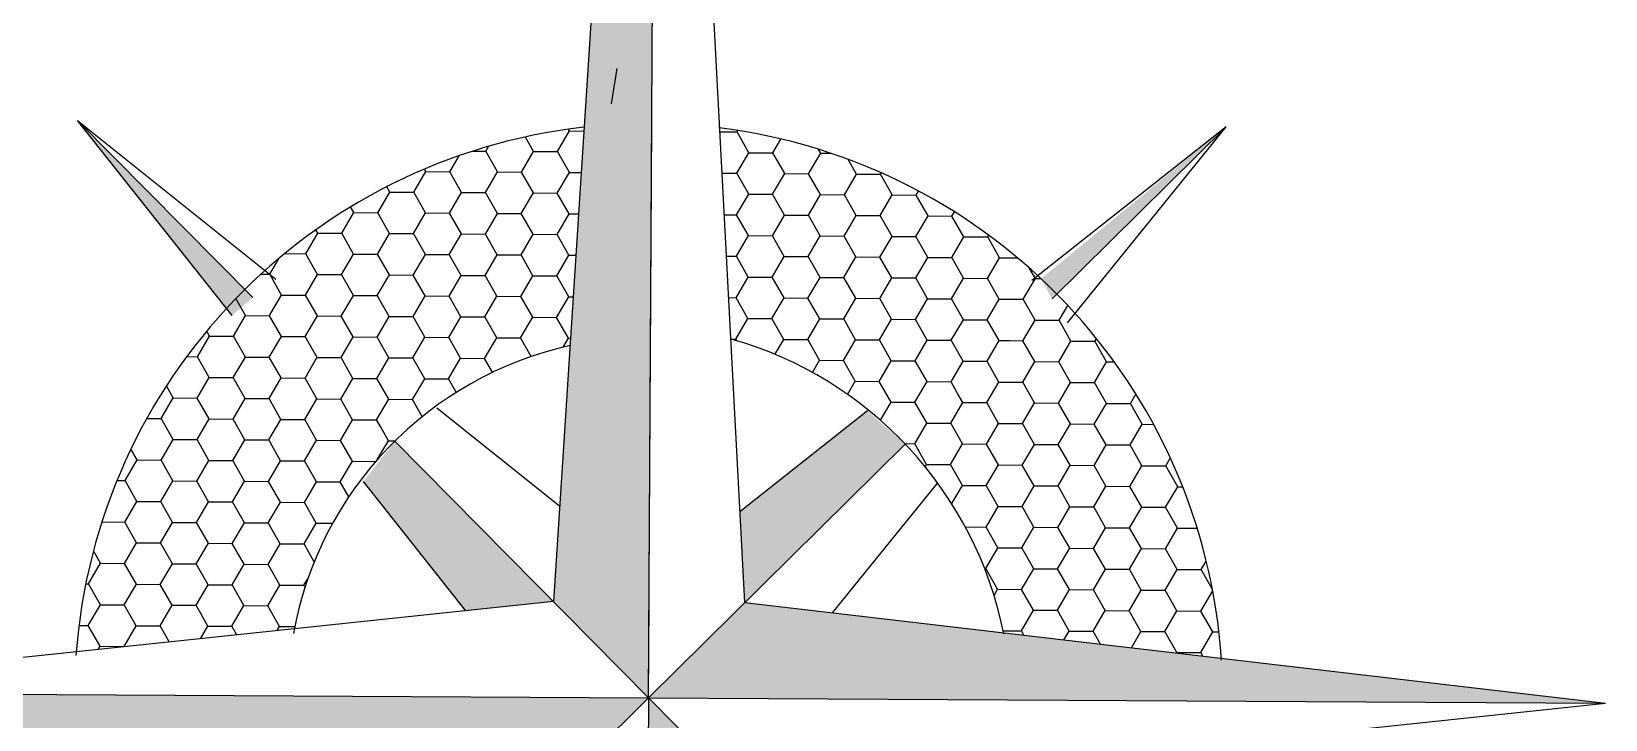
# Model space of a CAD drawing. Header units: inches. Extents: x 0 to 113, y 0 to 145.
# Drawn here: x 23.647 to 27.912, y 29.566 to 31.431 of the extents above; entities that cross this region are included whole.
import ezdxf

# ---------------------------------------------------------------- set-up
doc = ezdxf.new("R2010")
doc.units = ezdxf.units.IN
doc.header["$MEASUREMENT"] = 0
doc.layers.add('PTS', color=7, linetype='Continuous')

# ---------------------------------------------------------------- blocks, each defined once
blk = doc.blocks.new('DHGDGDGDGHJ')
at = {"color": 1, "ltscale": 0.18}
for p, q in [((389888.7269, 4145336.3128, 4.202), (389888.549, 4145333.5587, 4.202)), ((389888.7102, 4145333.3957, 4.202), (389888.7269, 4145336.3128, 4.202)), ((389888.8732, 4145333.5568, 4.202), (389888.7269, 4145336.3128, 4.202)), ((389888.549, 4145333.5587, 4.202), (389887.0896, 4145333.405, 4.202)), ((389888.8732, 4145333.5568, 4.202), (389890.3308, 4145333.3864, 4.202)), ((389887.0896, 4145333.405, 4.202), (389888.7102, 4145333.3957, 4.202)), ((389888.7102, 4145333.3957, 4.202), (389888.699, 4145331.4509, 4.202)), ((389888.7102, 4145333.3957, 4.202), (389890.3308, 4145333.3864, 4.202)), ((389888.8713, 4145333.2327, 4.202), (389890.3308, 4145333.3864, 4.202))]:
    blk.add_line(p, q, dxfattribs=at)
at = {"color": 45, "ltscale": 10}
blk.add_line((389888.6475, 4145334.4015, -6.1469), (389888.6572, 4145334.4613, -6.1469), dxfattribs=at)
at = {"color": 5, "ltscale": 0.18}
for p, q in [((389887.7434, 4145334.3736, 4.202), (389888.0792, 4145334.1049, 4.202)), ((389888.005, 4145334.0431, 4.202), (389887.7434, 4145334.3736, 4.202)), ((389888.04, 4145334.0736, 4.202), (389887.7434, 4145334.3736, 4.202)), ((389889.6881, 4145334.3625, 4.202), (389889.3595, 4145334.1023, 4.202)), ((389889.3936, 4145334.0713, 4.202), (389889.6881, 4145334.3625, 4.202)), ((389889.4194, 4145334.0307, 4.202), (389889.6881, 4145334.3625, 4.202)), ((389888.3518, 4145333.8868, 4.202), (389888.5595, 4145333.7207, 4.202)), ((389888.7102, 4145333.3957, 4.202), (389888.2805, 4145333.8304, 4.202)), ((389888.7102, 4145333.3957, 4.202), (389889.1449, 4145333.8254, 4.202)), ((389889.0216, 4145333.5395, 4.202), (389889.2, 4145333.7597, 4.202)), ((389888.7102, 4145333.3957, 4.202), (389888.2755, 4145332.966, 4.202)), ((389888.7102, 4145333.3957, 4.202), (389889.1459, 4145332.955, 4.202))]:
    blk.add_line(p, q, dxfattribs=at)
at = {"color": 6, "ltscale": 0.18}
blk.add_line((389888.7102, 4145333.3957, 4.202), (389888.7158, 4145334.3681, 4.202), dxfattribs=at)
at = {"ltscale": 0.18}
for p, q in [((389888.5156, 4145334.3209, 4.202), (389888.5016, 4145334.3454, 4.202)), ((389888.5561, 4145334.3207, 4.202), (389888.5766, 4145334.3557, 4.202)), ((389888.5766, 4145334.3557, 4.202), (389888.5749, 4145334.3586, 4.202)), ((389888.5766, 4145334.3557, 4.202), (389888.6005, 4145334.3555, 4.202)), ((389888.8309, 4145334.3542, 4.202), (389888.8602, 4145334.354, 4.202)), ((389888.8602, 4145334.354, 4.202), (389888.8615, 4145334.3562, 4.202)), ((389888.8802, 4145334.3188, 4.202), (389888.8602, 4145334.354, 4.202)), ((389888.9207, 4145334.3186, 4.202), (389888.9344, 4145334.3419, 4.202)), ((389888.4129, 4145334.3215, 4.202), (389888.4346, 4145334.3214, 4.202)), ((389888.4346, 4145334.3214, 4.202), (389888.4394, 4145334.3296, 4.202)), ((389888.4546, 4145334.2862, 4.202), (389888.4346, 4145334.3214, 4.202)), ((389888.4951, 4145334.2859, 4.202), (389888.5156, 4145334.3209, 4.202)), ((389888.5156, 4145334.3209, 4.202), (389888.5561, 4145334.3207, 4.202)), ((389888.5762, 4145334.2855, 4.202), (389888.5561, 4145334.3207, 4.202)), ((389888.8598, 4145334.2839, 4.202), (389888.8802, 4145334.3188, 4.202)), ((389888.8802, 4145334.3188, 4.202), (389888.9207, 4145334.3186, 4.202)), ((389888.9408, 4145334.2834, 4.202), (389888.9207, 4145334.3186, 4.202)), ((389888.9813, 4145334.2832, 4.202), (389889.0018, 4145334.3181, 4.202)), ((389889.0018, 4145334.3181, 4.202), (389888.9982, 4145334.3244, 4.202)), ((389889.0018, 4145334.3181, 4.202), (389889.0181, 4145334.318, 4.202)), ((389888.3331, 4145334.2869, 4.202), (389888.3307, 4145334.291, 4.202)), ((389888.3736, 4145334.2866, 4.202), (389888.3894, 4145334.3136, 4.202)), ((389889.0623, 4145334.2827, 4.202), (389889.0483, 4145334.3074, 4.202)), ((389888.2721, 4145334.2521, 4.202), (389888.2669, 4145334.2612, 4.202)), ((389888.3126, 4145334.2519, 4.202), (389888.3331, 4145334.2869, 4.202)), ((389888.3331, 4145334.2869, 4.202), (389888.3736, 4145334.2866, 4.202)), ((389888.3936, 4145334.2514, 4.202), (389888.3736, 4145334.2866, 4.202)), ((389888.4342, 4145334.2512, 4.202), (389888.4546, 4145334.2862, 4.202)), ((389888.4546, 4145334.2862, 4.202), (389888.4951, 4145334.2859, 4.202)), ((389888.5152, 4145334.2507, 4.202), (389888.4951, 4145334.2859, 4.202)), ((389888.5557, 4145334.2505, 4.202), (389888.5762, 4145334.2855, 4.202)), ((389888.5762, 4145334.2855, 4.202), (389888.596, 4145334.2854, 4.202)), ((389888.8346, 4145334.284, 4.202), (389888.8598, 4145334.2839, 4.202)), ((389888.8798, 4145334.2487, 4.202), (389888.8598, 4145334.2839, 4.202)), ((389888.9203, 4145334.2484, 4.202), (389888.9408, 4145334.2834, 4.202)), ((389888.9408, 4145334.2834, 4.202), (389888.9813, 4145334.2832, 4.202)), ((389889.0014, 4145334.248, 4.202), (389888.9813, 4145334.2832, 4.202)), ((389889.0419, 4145334.2477, 4.202), (389889.0623, 4145334.2827, 4.202)), ((389889.0623, 4145334.2827, 4.202), (389889.1029, 4145334.2825, 4.202)), ((389889.1029, 4145334.2825, 4.202), (389889.1042, 4145334.2847, 4.202)), ((389889.1229, 4145334.2473, 4.202), (389889.1029, 4145334.2825, 4.202)), ((389888.2516, 4145334.2172, 4.202), (389888.2721, 4145334.2521, 4.202)), ((389888.2721, 4145334.2521, 4.202), (389888.3126, 4145334.2519, 4.202)), ((389888.3327, 4145334.2167, 4.202), (389888.3126, 4145334.2519, 4.202)), ((389888.3732, 4145334.2165, 4.202), (389888.3936, 4145334.2514, 4.202)), ((389888.3936, 4145334.2514, 4.202), (389888.4342, 4145334.2512, 4.202)), ((389888.4542, 4145334.216, 4.202), (389888.4342, 4145334.2512, 4.202)), ((389888.4947, 4145334.2158, 4.202), (389888.5152, 4145334.2507, 4.202)), ((389888.5152, 4145334.2507, 4.202), (389888.5557, 4145334.2505, 4.202)), ((389888.5758, 4145334.2153, 4.202), (389888.5557, 4145334.2505, 4.202)), ((389888.8594, 4145334.2137, 4.202), (389888.8798, 4145334.2487, 4.202)), ((389888.8798, 4145334.2487, 4.202), (389888.9203, 4145334.2484, 4.202)), ((389888.9404, 4145334.2132, 4.202), (389888.9203, 4145334.2484, 4.202)), ((389888.9809, 4145334.213, 4.202), (389889.0014, 4145334.248, 4.202)), ((389889.0014, 4145334.248, 4.202), (389889.0419, 4145334.2477, 4.202)), ((389889.0619, 4145334.2125, 4.202), (389889.0419, 4145334.2477, 4.202)), ((389889.1025, 4145334.2123, 4.202), (389889.1229, 4145334.2473, 4.202)), ((389889.1229, 4145334.2473, 4.202), (389889.1634, 4145334.247, 4.202)), ((389889.1634, 4145334.247, 4.202), (389889.1674, 4145334.2539, 4.202)), ((389889.1835, 4145334.2118, 4.202), (389889.1634, 4145334.247, 4.202)), ((389888.1907, 4145334.1824, 4.202), (389888.2111, 4145334.2174, 4.202)), ((389888.2111, 4145334.2174, 4.202), (389888.2057, 4145334.227, 4.202)), ((389888.2111, 4145334.2174, 4.202), (389888.2516, 4145334.2172, 4.202)), ((389888.2717, 4145334.182, 4.202), (389888.2516, 4145334.2172, 4.202)), ((389888.3122, 4145334.1817, 4.202), (389888.3327, 4145334.2167, 4.202)), ((389888.3327, 4145334.2167, 4.202), (389888.3732, 4145334.2165, 4.202)), ((389888.3932, 4145334.1813, 4.202), (389888.3732, 4145334.2165, 4.202)), ((389888.4338, 4145334.181, 4.202), (389888.4542, 4145334.216, 4.202)), ((389888.4542, 4145334.216, 4.202), (389888.4947, 4145334.2158, 4.202)), ((389888.5148, 4145334.1806, 4.202), (389888.4947, 4145334.2158, 4.202)), ((389888.5553, 4145334.1803, 4.202), (389888.5758, 4145334.2153, 4.202)), ((389888.5758, 4145334.2153, 4.202), (389888.5914, 4145334.2152, 4.202)), ((389888.8383, 4145334.2138, 4.202), (389888.8594, 4145334.2137, 4.202)), ((389888.8794, 4145334.1785, 4.202), (389888.8594, 4145334.2137, 4.202)), ((389888.9199, 4145334.1782, 4.202), (389888.9404, 4145334.2132, 4.202)), ((389888.9404, 4145334.2132, 4.202), (389888.9809, 4145334.213, 4.202)), ((389889.001, 4145334.1778, 4.202), (389888.9809, 4145334.213, 4.202)), ((389889.0415, 4145334.1775, 4.202), (389889.0619, 4145334.2125, 4.202)), ((389889.0619, 4145334.2125, 4.202), (389889.1025, 4145334.2123, 4.202)), ((389889.1225, 4145334.1771, 4.202), (389889.1025, 4145334.2123, 4.202)), ((389889.163, 4145334.1769, 4.202), (389889.1835, 4145334.2118, 4.202)), ((389889.1835, 4145334.2118, 4.202), (389889.224, 4145334.2116, 4.202)), ((389889.224, 4145334.2116, 4.202), (389889.2281, 4145334.2186, 4.202)), ((389889.2441, 4145334.1764, 4.202), (389889.224, 4145334.2116, 4.202)), ((389888.1297, 4145334.1477, 4.202), (389888.1501, 4145334.1827, 4.202)), ((389888.1501, 4145334.1827, 4.202), (389888.1469, 4145334.1883, 4.202)), ((389888.1501, 4145334.1827, 4.202), (389888.1907, 4145334.1824, 4.202)), ((389888.2107, 4145334.1472, 4.202), (389888.1907, 4145334.1824, 4.202)), ((389888.2512, 4145334.147, 4.202), (389888.2717, 4145334.182, 4.202)), ((389888.2717, 4145334.182, 4.202), (389888.3122, 4145334.1817, 4.202)), ((389888.3323, 4145334.1465, 4.202), (389888.3122, 4145334.1817, 4.202)), ((389888.3728, 4145334.1463, 4.202), (389888.3932, 4145334.1813, 4.202)), ((389888.3932, 4145334.1813, 4.202), (389888.4338, 4145334.181, 4.202)), ((389888.4538, 4145334.1458, 4.202), (389888.4338, 4145334.181, 4.202)), ((389888.4943, 4145334.1456, 4.202), (389888.5148, 4145334.1806, 4.202)), ((389888.5148, 4145334.1806, 4.202), (389888.5553, 4145334.1803, 4.202)), ((389888.5754, 4145334.1451, 4.202), (389888.5553, 4145334.1803, 4.202)), ((389888.859, 4145334.1435, 4.202), (389888.8794, 4145334.1785, 4.202)), ((389888.8794, 4145334.1785, 4.202), (389888.9199, 4145334.1782, 4.202)), ((389888.94, 4145334.143, 4.202), (389888.9199, 4145334.1782, 4.202)), ((389888.9805, 4145334.1428, 4.202), (389889.001, 4145334.1778, 4.202)), ((389889.001, 4145334.1778, 4.202), (389889.0415, 4145334.1775, 4.202)), ((389889.0615, 4145334.1423, 4.202), (389889.0415, 4145334.1775, 4.202)), ((389889.1021, 4145334.1421, 4.202), (389889.1225, 4145334.1771, 4.202)), ((389889.1225, 4145334.1771, 4.202), (389889.163, 4145334.1769, 4.202)), ((389889.1831, 4145334.1416, 4.202), (389889.163, 4145334.1769, 4.202)), ((389889.2236, 4145334.1414, 4.202), (389889.2441, 4145334.1764, 4.202)), ((389889.2441, 4145334.1764, 4.202), (389889.2846, 4145334.1762, 4.202)), ((389889.2846, 4145334.1762, 4.202), (389889.2863, 4145334.179, 4.202)), ((389889.3046, 4145334.141, 4.202), (389889.2846, 4145334.1762, 4.202)), ((389888.0687, 4145334.113, 4.202), (389888.0846, 4145334.1401, 4.202)), ((389888.094, 4145334.1479, 4.202), (389888.1297, 4145334.1477, 4.202)), ((389888.1497, 4145334.1125, 4.202), (389888.1297, 4145334.1477, 4.202)), ((389888.1903, 4145334.1123, 4.202), (389888.2107, 4145334.1472, 4.202)), ((389888.2107, 4145334.1472, 4.202), (389888.2512, 4145334.147, 4.202)), ((389888.2713, 4145334.1118, 4.202), (389888.2512, 4145334.147, 4.202)), ((389888.3118, 4145334.1116, 4.202), (389888.3323, 4145334.1465, 4.202)), ((389888.3323, 4145334.1465, 4.202), (389888.3728, 4145334.1463, 4.202)), ((389888.3928, 4145334.1111, 4.202), (389888.3728, 4145334.1463, 4.202)), ((389888.4333, 4145334.1109, 4.202), (389888.4538, 4145334.1458, 4.202)), ((389888.4538, 4145334.1458, 4.202), (389888.4943, 4145334.1456, 4.202)), ((389888.5144, 4145334.1104, 4.202), (389888.4943, 4145334.1456, 4.202)), ((389888.5549, 4145334.1102, 4.202), (389888.5754, 4145334.1451, 4.202)), ((389888.5754, 4145334.1451, 4.202), (389888.5869, 4145334.1451, 4.202)), ((389888.842, 4145334.1436, 4.202), (389888.859, 4145334.1435, 4.202)), ((389888.879, 4145334.1083, 4.202), (389888.859, 4145334.1435, 4.202)), ((389888.9195, 4145334.1081, 4.202), (389888.94, 4145334.143, 4.202)), ((389888.94, 4145334.143, 4.202), (389888.9805, 4145334.1428, 4.202)), ((389889.0006, 4145334.1076, 4.202), (389888.9805, 4145334.1428, 4.202)), ((389889.0411, 4145334.1074, 4.202), (389889.0615, 4145334.1423, 4.202)), ((389889.0615, 4145334.1423, 4.202), (389889.1021, 4145334.1421, 4.202)), ((389889.1221, 4145334.1069, 4.202), (389889.1021, 4145334.1421, 4.202)), ((389889.1626, 4145334.1067, 4.202), (389889.1831, 4145334.1416, 4.202)), ((389889.1831, 4145334.1416, 4.202), (389889.2236, 4145334.1414, 4.202)), ((389889.2437, 4145334.1062, 4.202), (389889.2236, 4145334.1414, 4.202)), ((389889.2842, 4145334.106, 4.202), (389889.3046, 4145334.141, 4.202)), ((389889.3046, 4145334.141, 4.202), (389889.335, 4145334.1408, 4.202)), ((389888.0537, 4145334.113, 4.202), (389888.0687, 4145334.113, 4.202)), ((389888.0888, 4145334.0777, 4.202), (389888.0687, 4145334.113, 4.202)), ((389888.1293, 4145334.0775, 4.202), (389888.1497, 4145334.1125, 4.202)), ((389888.1497, 4145334.1125, 4.202), (389888.1903, 4145334.1123, 4.202)), ((389888.2103, 4145334.0771, 4.202), (389888.1903, 4145334.1123, 4.202)), ((389888.2508, 4145334.0768, 4.202), (389888.2713, 4145334.1118, 4.202)), ((389888.2713, 4145334.1118, 4.202), (389888.3118, 4145334.1116, 4.202)), ((389888.3319, 4145334.0764, 4.202), (389888.3118, 4145334.1116, 4.202)), ((389888.3724, 4145334.0761, 4.202), (389888.3928, 4145334.1111, 4.202)), ((389888.3928, 4145334.1111, 4.202), (389888.4333, 4145334.1109, 4.202)), ((389888.4534, 4145334.0757, 4.202), (389888.4333, 4145334.1109, 4.202)), ((389888.4939, 4145334.0754, 4.202), (389888.5144, 4145334.1104, 4.202)), ((389888.5144, 4145334.1104, 4.202), (389888.5549, 4145334.1102, 4.202)), ((389888.575, 4145334.075, 4.202), (389888.5549, 4145334.1102, 4.202)), ((389888.8586, 4145334.0733, 4.202), (389888.879, 4145334.1083, 4.202)), ((389888.879, 4145334.1083, 4.202), (389888.9195, 4145334.1081, 4.202)), ((389888.9396, 4145334.0729, 4.202), (389888.9195, 4145334.1081, 4.202)), ((389888.9801, 4145334.0726, 4.202), (389889.0006, 4145334.1076, 4.202)), ((389889.0006, 4145334.1076, 4.202), (389889.0411, 4145334.1074, 4.202)), ((389889.0611, 4145334.0722, 4.202), (389889.0411, 4145334.1074, 4.202)), ((389889.1017, 4145334.0719, 4.202), (389889.1221, 4145334.1069, 4.202)), ((389889.1221, 4145334.1069, 4.202), (389889.1626, 4145334.1067, 4.202)), ((389889.1827, 4145334.0715, 4.202), (389889.1626, 4145334.1067, 4.202)), ((389889.2232, 4145334.0712, 4.202), (389889.2437, 4145334.1062, 4.202)), ((389889.2437, 4145334.1062, 4.202), (389889.2842, 4145334.106, 4.202)), ((389889.3042, 4145334.0708, 4.202), (389889.2842, 4145334.106, 4.202)), ((389889.3447, 4145334.0705, 4.202), (389889.3652, 4145334.1055, 4.202)), ((389889.3652, 4145334.1055, 4.202), (389889.3549, 4145334.1236, 4.202)), ((389889.3652, 4145334.1055, 4.202), (389889.3748, 4145334.1055, 4.202)), ((389888.0691, 4145334.0442, 4.202), (389888.0888, 4145334.0777, 4.202)), ((389888.0888, 4145334.0777, 4.202), (389888.1293, 4145334.0775, 4.202)), ((389888.1493, 4145334.0423, 4.202), (389888.1293, 4145334.0775, 4.202)), ((389888.1899, 4145334.0421, 4.202), (389888.2103, 4145334.0771, 4.202)), ((389888.2103, 4145334.0771, 4.202), (389888.2508, 4145334.0768, 4.202)), ((389888.2709, 4145334.0416, 4.202), (389888.2508, 4145334.0768, 4.202)), ((389888.3114, 4145334.0414, 4.202), (389888.3319, 4145334.0764, 4.202)), ((389888.3319, 4145334.0764, 4.202), (389888.3724, 4145334.0761, 4.202)), ((389888.3924, 4145334.0409, 4.202), (389888.3724, 4145334.0761, 4.202)), ((389888.4329, 4145334.0407, 4.202), (389888.4534, 4145334.0757, 4.202)), ((389888.4534, 4145334.0757, 4.202), (389888.4939, 4145334.0754, 4.202)), ((389888.514, 4145334.0402, 4.202), (389888.4939, 4145334.0754, 4.202)), ((389888.5545, 4145334.04, 4.202), (389888.575, 4145334.075, 4.202)), ((389888.575, 4145334.075, 4.202), (389888.5824, 4145334.0749, 4.202)), ((389888.0278, 4145334.043, 4.202), (389888.0114, 4145334.0718, 4.202)), ((389888.8458, 4145334.0734, 4.202), (389888.8586, 4145334.0733, 4.202)), ((389888.8786, 4145334.0381, 4.202), (389888.8586, 4145334.0733, 4.202)), ((389888.9191, 4145334.0379, 4.202), (389888.9396, 4145334.0729, 4.202)), ((389888.9396, 4145334.0729, 4.202), (389888.9801, 4145334.0726, 4.202)), ((389889.0002, 4145334.0374, 4.202), (389888.9801, 4145334.0726, 4.202)), ((389889.0407, 4145334.0372, 4.202), (389889.0611, 4145334.0722, 4.202)), ((389889.0611, 4145334.0722, 4.202), (389889.1017, 4145334.0719, 4.202)), ((389889.1217, 4145334.0367, 4.202), (389889.1017, 4145334.0719, 4.202)), ((389889.1622, 4145334.0365, 4.202), (389889.1827, 4145334.0715, 4.202)), ((389889.1827, 4145334.0715, 4.202), (389889.2232, 4145334.0712, 4.202)), ((389889.2433, 4145334.036, 4.202), (389889.2232, 4145334.0712, 4.202)), ((389889.2838, 4145334.0358, 4.202), (389889.3042, 4145334.0708, 4.202)), ((389889.3042, 4145334.0708, 4.202), (389889.3447, 4145334.0705, 4.202)), ((389889.3621, 4145334.0401, 4.202), (389889.3447, 4145334.0705, 4.202)), ((389889.4053, 4145334.0351, 4.202), (389889.42, 4145334.0603, 4.202)), ((389888.0073, 4145334.008, 4.202), (389888.0278, 4145334.043, 4.202)), ((389888.0278, 4145334.043, 4.202), (389888.0683, 4145334.0428, 4.202)), ((389888.0683, 4145334.0428, 4.202), (389888.0691, 4145334.0442, 4.202)), ((389888.0884, 4145334.0076, 4.202), (389888.0683, 4145334.0428, 4.202)), ((389888.1289, 4145334.0073, 4.202), (389888.1493, 4145334.0423, 4.202)), ((389888.1493, 4145334.0423, 4.202), (389888.1899, 4145334.0421, 4.202)), ((389888.2099, 4145334.0069, 4.202), (389888.1899, 4145334.0421, 4.202)), ((389888.2504, 4145334.0066, 4.202), (389888.2709, 4145334.0416, 4.202)), ((389888.2709, 4145334.0416, 4.202), (389888.3114, 4145334.0414, 4.202)), ((389888.3315, 4145334.0062, 4.202), (389888.3114, 4145334.0414, 4.202)), ((389888.372, 4145334.0059, 4.202), (389888.3924, 4145334.0409, 4.202)), ((389888.3924, 4145334.0409, 4.202), (389888.4329, 4145334.0407, 4.202)), ((389888.453, 4145334.0055, 4.202), (389888.4329, 4145334.0407, 4.202)), ((389888.4935, 4145334.0053, 4.202), (389888.514, 4145334.0402, 4.202)), ((389888.514, 4145334.0402, 4.202), (389888.5545, 4145334.04, 4.202)), ((389888.5745, 4145334.0048, 4.202), (389888.5545, 4145334.04, 4.202)), ((389888.8582, 4145334.0032, 4.202), (389888.8786, 4145334.0381, 4.202)), ((389888.8786, 4145334.0381, 4.202), (389888.9191, 4145334.0379, 4.202)), ((389888.9392, 4145334.0027, 4.202), (389888.9191, 4145334.0379, 4.202)), ((389888.9797, 4145334.0025, 4.202), (389889.0002, 4145334.0374, 4.202)), ((389889.0002, 4145334.0374, 4.202), (389889.0407, 4145334.0372, 4.202)), ((389889.0607, 4145334.002, 4.202), (389889.0407, 4145334.0372, 4.202)), ((389889.1012, 4145334.0018, 4.202), (389889.1217, 4145334.0367, 4.202)), ((389889.1217, 4145334.0367, 4.202), (389889.1622, 4145334.0365, 4.202)), ((389889.1823, 4145334.0013, 4.202), (389889.1622, 4145334.0365, 4.202)), ((389889.2228, 4145334.0011, 4.202), (389889.2433, 4145334.036, 4.202)), ((389889.2433, 4145334.036, 4.202), (389889.2838, 4145334.0358, 4.202)), ((389889.3038, 4145334.0006, 4.202), (389889.2838, 4145334.0358, 4.202)), ((389889.3443, 4145334.0004, 4.202), (389889.3648, 4145334.0353, 4.202)), ((389889.3648, 4145334.0353, 4.202), (389889.3621, 4145334.0401, 4.202)), ((389889.3648, 4145334.0353, 4.202), (389889.4053, 4145334.0351, 4.202)), ((389889.4254, 4145333.9999, 4.202), (389889.4053, 4145334.0351, 4.202)), ((389887.9464, 4145333.9733, 4.202), (389887.9668, 4145334.0083, 4.202)), ((389887.9668, 4145334.0083, 4.202), (389887.962, 4145334.0168, 4.202)), ((389887.9668, 4145334.0083, 4.202), (389888.0073, 4145334.008, 4.202)), ((389888.0274, 4145333.9728, 4.202), (389888.0073, 4145334.008, 4.202)), ((389888.0679, 4145333.9726, 4.202), (389888.0884, 4145334.0076, 4.202)), ((389888.0884, 4145334.0076, 4.202), (389888.1054, 4145334.0075, 4.202)), ((389888.1054, 4145334.0075, 4.202), (389888.1289, 4145334.0073, 4.202)), ((389888.1489, 4145333.9721, 4.202), (389888.1289, 4145334.0073, 4.202)), ((389888.1895, 4145333.9719, 4.202), (389888.2099, 4145334.0069, 4.202)), ((389888.2099, 4145334.0069, 4.202), (389888.2504, 4145334.0066, 4.202)), ((389888.2705, 4145333.9714, 4.202), (389888.2504, 4145334.0066, 4.202)), ((389888.311, 4145333.9712, 4.202), (389888.3315, 4145334.0062, 4.202)), ((389888.3315, 4145334.0062, 4.202), (389888.372, 4145334.0059, 4.202)), ((389888.392, 4145333.9707, 4.202), (389888.372, 4145334.0059, 4.202)), ((389888.4325, 4145333.9705, 4.202), (389888.453, 4145334.0055, 4.202)), ((389888.453, 4145334.0055, 4.202), (389888.4935, 4145334.0053, 4.202)), ((389888.5115, 4145333.9737, 4.202), (389888.4935, 4145334.0053, 4.202)), ((389888.5657, 4145333.9896, 4.202), (389888.5745, 4145334.0048, 4.202)), ((389888.5745, 4145334.0048, 4.202), (389888.5779, 4145334.0048, 4.202)), ((389888.8495, 4145334.0032, 4.202), (389888.8582, 4145334.0032, 4.202)), ((389888.8598, 4145334.0002, 4.202), (389888.8582, 4145334.0032, 4.202)), ((389888.9243, 4145333.9772, 4.202), (389888.9392, 4145334.0027, 4.202)), ((389888.9392, 4145334.0027, 4.202), (389888.9797, 4145334.0025, 4.202)), ((389888.9998, 4145333.9673, 4.202), (389888.9797, 4145334.0025, 4.202)), ((389889.0403, 4145333.967, 4.202), (389889.0607, 4145334.002, 4.202)), ((389889.0607, 4145334.002, 4.202), (389889.1012, 4145334.0018, 4.202)), ((389889.1213, 4145333.9666, 4.202), (389889.1012, 4145334.0018, 4.202)), ((389889.1618, 4145333.9663, 4.202), (389889.1823, 4145334.0013, 4.202)), ((389889.1823, 4145334.0013, 4.202), (389889.2228, 4145334.0011, 4.202)), ((389889.2429, 4145333.9659, 4.202), (389889.2228, 4145334.0011, 4.202)), ((389889.2834, 4145333.9656, 4.202), (389889.3038, 4145334.0006, 4.202)), ((389889.3038, 4145334.0006, 4.202), (389889.322, 4145334.0005, 4.202)), ((389889.322, 4145334.0005, 4.202), (389889.3443, 4145334.0004, 4.202)), ((389889.3644, 4145333.9652, 4.202), (389889.3443, 4145334.0004, 4.202)), ((389889.4049, 4145333.9649, 4.202), (389889.4254, 4145333.9999, 4.202)), ((389889.4254, 4145333.9999, 4.202), (389889.4659, 4145333.9997, 4.202)), ((389889.4659, 4145333.9997, 4.202), (389889.4686, 4145334.0043, 4.202)), ((389889.4859, 4145333.9645, 4.202), (389889.4659, 4145333.9997, 4.202)), ((389887.928, 4145333.9734, 4.202), (389887.9464, 4145333.9733, 4.202)), ((389887.9664, 4145333.9381, 4.202), (389887.9464, 4145333.9733, 4.202)), ((389888.0069, 4145333.9379, 4.202), (389888.0274, 4145333.9728, 4.202)), ((389888.0274, 4145333.9728, 4.202), (389888.0679, 4145333.9726, 4.202)), ((389888.088, 4145333.9374, 4.202), (389888.0679, 4145333.9726, 4.202)), ((389888.1457, 4145333.9667, 4.202), (389888.1489, 4145333.9721, 4.202)), ((389888.1489, 4145333.9721, 4.202), (389888.1895, 4145333.9719, 4.202)), ((389888.2095, 4145333.9367, 4.202), (389888.1895, 4145333.9719, 4.202)), ((389888.25, 4145333.9365, 4.202), (389888.2705, 4145333.9714, 4.202)), ((389888.2705, 4145333.9714, 4.202), (389888.311, 4145333.9712, 4.202)), ((389888.3311, 4145333.936, 4.202), (389888.311, 4145333.9712, 4.202)), ((389888.3716, 4145333.9358, 4.202), (389888.392, 4145333.9707, 4.202)), ((389888.392, 4145333.9707, 4.202), (389888.4325, 4145333.9705, 4.202)), ((389888.446, 4145333.9469, 4.202), (389888.4325, 4145333.9705, 4.202)), ((389888.1285, 4145333.9372, 4.202), (389888.1457, 4145333.9667, 4.202)), ((389888.9877, 4145333.9466, 4.202), (389888.9998, 4145333.9673, 4.202)), ((389888.9998, 4145333.9673, 4.202), (389889.0403, 4145333.967, 4.202)), ((389889.0603, 4145333.9318, 4.202), (389889.0403, 4145333.967, 4.202)), ((389889.1008, 4145333.9316, 4.202), (389889.1213, 4145333.9666, 4.202)), ((389889.1213, 4145333.9666, 4.202), (389889.1618, 4145333.9663, 4.202)), ((389889.1819, 4145333.9311, 4.202), (389889.1618, 4145333.9663, 4.202)), ((389889.2224, 4145333.9309, 4.202), (389889.2429, 4145333.9659, 4.202)), ((389889.2429, 4145333.9659, 4.202), (389889.2834, 4145333.9656, 4.202)), ((389889.2846, 4145333.9635, 4.202), (389889.2834, 4145333.9656, 4.202)), ((389889.3034, 4145333.9304, 4.202), (389889.2846, 4145333.9635, 4.202)), ((389889.3439, 4145333.9302, 4.202), (389889.3644, 4145333.9652, 4.202)), ((389889.3644, 4145333.9652, 4.202), (389889.4049, 4145333.9649, 4.202)), ((389889.425, 4145333.9297, 4.202), (389889.4049, 4145333.9649, 4.202)), ((389889.4655, 4145333.9295, 4.202), (389889.4859, 4145333.9645, 4.202)), ((389889.4859, 4145333.9645, 4.202), (389889.4989, 4145333.9644, 4.202)), ((389887.9054, 4145333.9034, 4.202), (389887.8938, 4145333.9239, 4.202)), ((389887.946, 4145333.9031, 4.202), (389887.9664, 4145333.9381, 4.202)), ((389887.9664, 4145333.9381, 4.202), (389888.0069, 4145333.9379, 4.202)), ((389888.027, 4145333.9027, 4.202), (389888.0069, 4145333.9379, 4.202)), ((389888.0675, 4145333.9024, 4.202), (389888.088, 4145333.9374, 4.202)), ((389888.088, 4145333.9374, 4.202), (389888.1285, 4145333.9372, 4.202)), ((389888.1485, 4145333.902, 4.202), (389888.1285, 4145333.9372, 4.202)), ((389888.189, 4145333.9017, 4.202), (389888.1968, 4145333.915, 4.202)), ((389888.1968, 4145333.915, 4.202), (389888.2095, 4145333.9367, 4.202)), ((389888.2095, 4145333.9367, 4.202), (389888.25, 4145333.9365, 4.202)), ((389888.2701, 4145333.9013, 4.202), (389888.25, 4145333.9365, 4.202)), ((389888.3106, 4145333.901, 4.202), (389888.3311, 4145333.936, 4.202)), ((389888.3311, 4145333.936, 4.202), (389888.3716, 4145333.9358, 4.202)), ((389888.3846, 4145333.913, 4.202), (389888.3716, 4145333.9358, 4.202)), ((389889.0472, 4145333.9094, 4.202), (389889.0603, 4145333.9318, 4.202)), ((389889.0603, 4145333.9318, 4.202), (389889.1008, 4145333.9316, 4.202)), ((389889.1209, 4145333.8964, 4.202), (389889.1008, 4145333.9316, 4.202)), ((389889.1614, 4145333.8962, 4.202), (389889.1819, 4145333.9311, 4.202)), ((389889.1819, 4145333.9311, 4.202), (389889.2224, 4145333.9309, 4.202)), ((389889.2329, 4145333.9124, 4.202), (389889.2224, 4145333.9309, 4.202)), ((389889.283, 4145333.8955, 4.202), (389889.3034, 4145333.9304, 4.202)), ((389889.3034, 4145333.9304, 4.202), (389889.3439, 4145333.9302, 4.202)), ((389889.364, 4145333.895, 4.202), (389889.3439, 4145333.9302, 4.202)), ((389889.4045, 4145333.8948, 4.202), (389889.425, 4145333.9297, 4.202)), ((389889.425, 4145333.9297, 4.202), (389889.4655, 4145333.9295, 4.202)), ((389889.4855, 4145333.8943, 4.202), (389889.4655, 4145333.9295, 4.202)), ((389887.885, 4145333.8684, 4.202), (389887.9054, 4145333.9034, 4.202)), ((389887.9054, 4145333.9034, 4.202), (389887.946, 4145333.9031, 4.202)), ((389887.966, 4145333.8679, 4.202), (389887.946, 4145333.9031, 4.202)), ((389888.0065, 4145333.8677, 4.202), (389888.027, 4145333.9027, 4.202)), ((389888.027, 4145333.9027, 4.202), (389888.0675, 4145333.9024, 4.202)), ((389888.0876, 4145333.8672, 4.202), (389888.0675, 4145333.9024, 4.202)), ((389888.1281, 4145333.867, 4.202), (389888.1485, 4145333.902, 4.202)), ((389888.1485, 4145333.902, 4.202), (389888.189, 4145333.9017, 4.202)), ((389888.2091, 4145333.8665, 4.202), (389888.189, 4145333.9017, 4.202)), ((389888.2496, 4145333.8663, 4.202), (389888.2701, 4145333.9013, 4.202)), ((389888.2701, 4145333.9013, 4.202), (389888.3106, 4145333.901, 4.202)), ((389888.3271, 4145333.872, 4.202), (389888.3106, 4145333.901, 4.202)), ((389889.1029, 4145333.8657, 4.202), (389889.1209, 4145333.8964, 4.202)), ((389889.1209, 4145333.8964, 4.202), (389889.1614, 4145333.8962, 4.202)), ((389889.1812, 4145333.8614, 4.202), (389889.1614, 4145333.8962, 4.202)), ((389889.222, 4145333.8607, 4.202), (389889.2425, 4145333.8957, 4.202)), ((389889.2425, 4145333.8957, 4.202), (389889.2329, 4145333.9124, 4.202)), ((389889.2425, 4145333.8957, 4.202), (389889.283, 4145333.8955, 4.202)), ((389889.303, 4145333.8603, 4.202), (389889.283, 4145333.8955, 4.202)), ((389889.3435, 4145333.86, 4.202), (389889.364, 4145333.895, 4.202)), ((389889.364, 4145333.895, 4.202), (389889.4045, 4145333.8948, 4.202)), ((389889.4246, 4145333.8596, 4.202), (389889.4045, 4145333.8948, 4.202)), ((389889.4651, 4145333.8593, 4.202), (389889.4855, 4145333.8943, 4.202)), ((389889.4855, 4145333.8943, 4.202), (389889.5261, 4145333.8941, 4.202)), ((389889.5261, 4145333.8941, 4.202), (389889.5354, 4145333.91, 4.202)), ((389889.5461, 4145333.8589, 4.202), (389889.5261, 4145333.8941, 4.202)), ((389887.8605, 4145333.8685, 4.202), (389887.885, 4145333.8684, 4.202)), ((389887.905, 4145333.8332, 4.202), (389887.885, 4145333.8684, 4.202)), ((389887.9456, 4145333.833, 4.202), (389887.966, 4145333.8679, 4.202)), ((389887.966, 4145333.8679, 4.202), (389888.0065, 4145333.8677, 4.202)), ((389888.0266, 4145333.8325, 4.202), (389888.0065, 4145333.8677, 4.202)), ((389888.0671, 4145333.8323, 4.202), (389888.0876, 4145333.8672, 4.202)), ((389888.0876, 4145333.8672, 4.202), (389888.1281, 4145333.867, 4.202)), ((389888.1481, 4145333.8318, 4.202), (389888.1281, 4145333.867, 4.202)), ((389888.1886, 4145333.8316, 4.202), (389888.2091, 4145333.8665, 4.202)), ((389888.2091, 4145333.8665, 4.202), (389888.2449, 4145333.8663, 4.202)), ((389888.2449, 4145333.8663, 4.202), (389888.2496, 4145333.8663, 4.202)), ((389888.256, 4145333.8551, 4.202), (389888.2496, 4145333.8663, 4.202)), ((389889.0808, 4145333.8816, 4.202), (389888.865, 4145333.7108, 4.202)), ((389889.1815, 4145333.8609, 4.202), (389889.1812, 4145333.8614, 4.202)), ((389888.2697, 4145333.8311, 4.202), (389888.256, 4145333.8551, 4.202)), ((389889.161, 4145333.826, 4.202), (389889.1815, 4145333.8609, 4.202)), ((389889.1815, 4145333.8609, 4.202), (389889.222, 4145333.8607, 4.202)), ((389889.242, 4145333.8255, 4.202), (389889.222, 4145333.8607, 4.202)), ((389889.2826, 4145333.8253, 4.202), (389889.303, 4145333.8603, 4.202)), ((389889.303, 4145333.8603, 4.202), (389889.3435, 4145333.86, 4.202)), ((389889.3636, 4145333.8248, 4.202), (389889.3435, 4145333.86, 4.202)), ((389889.4041, 4145333.8246, 4.202), (389889.4246, 4145333.8596, 4.202)), ((389889.4246, 4145333.8596, 4.202), (389889.4651, 4145333.8593, 4.202)), ((389889.4851, 4145333.8241, 4.202), (389889.4651, 4145333.8593, 4.202)), ((389889.5257, 4145333.8239, 4.202), (389889.5461, 4145333.8589, 4.202)), ((389889.5461, 4145333.8589, 4.202), (389889.5652, 4145333.8587, 4.202)), ((389887.8441, 4145333.7984, 4.202), (389887.8337, 4145333.8167, 4.202)), ((389887.8846, 4145333.7982, 4.202), (389887.905, 4145333.8332, 4.202)), ((389887.905, 4145333.8332, 4.202), (389887.9456, 4145333.833, 4.202)), ((389887.9656, 4145333.7977, 4.202), (389887.9456, 4145333.833, 4.202)), ((389888.0061, 4145333.7975, 4.202), (389888.0266, 4145333.8325, 4.202)), ((389888.0266, 4145333.8325, 4.202), (389888.0671, 4145333.8323, 4.202)), ((389888.0872, 4145333.7971, 4.202), (389888.0671, 4145333.8323, 4.202)), ((389888.1277, 4145333.7968, 4.202), (389888.1481, 4145333.8318, 4.202)), ((389888.1481, 4145333.8318, 4.202), (389888.1886, 4145333.8316, 4.202)), ((389888.2087, 4145333.7964, 4.202), (389888.1886, 4145333.8316, 4.202)), ((389888.2509, 4145333.7991, 4.202), (389888.2697, 4145333.8311, 4.202)), ((389888.2697, 4145333.8311, 4.202), (389888.2798, 4145333.831, 4.202)), ((389888.2798, 4145333.831, 4.202), (389888.2811, 4145333.831, 4.202)), ((389889.1442, 4145333.8261, 4.202), (389889.1455, 4145333.8261, 4.202)), ((389889.1455, 4145333.8261, 4.202), (389889.161, 4145333.826, 4.202)), ((389889.1811, 4145333.7908, 4.202), (389889.161, 4145333.826, 4.202)), ((389889.2216, 4145333.7905, 4.202), (389889.242, 4145333.8255, 4.202)), ((389889.242, 4145333.8255, 4.202), (389889.2826, 4145333.8253, 4.202)), ((389889.3026, 4145333.7901, 4.202), (389889.2826, 4145333.8253, 4.202)), ((389889.3431, 4145333.7898, 4.202), (389889.3636, 4145333.8248, 4.202)), ((389889.3636, 4145333.8248, 4.202), (389889.4041, 4145333.8246, 4.202)), ((389889.4242, 4145333.7894, 4.202), (389889.4041, 4145333.8246, 4.202)), ((389889.4647, 4145333.7891, 4.202), (389889.4851, 4145333.8241, 4.202)), ((389889.4851, 4145333.8241, 4.202), (389889.5257, 4145333.8239, 4.202)), ((389889.5457, 4145333.7887, 4.202), (389889.5257, 4145333.8239, 4.202)), ((389887.8236, 4145333.7635, 4.202), (389887.8441, 4145333.7984, 4.202)), ((389887.8441, 4145333.7984, 4.202), (389887.8846, 4145333.7982, 4.202)), ((389887.9046, 4145333.763, 4.202), (389887.8846, 4145333.7982, 4.202)), ((389887.9452, 4145333.7628, 4.202), (389887.9656, 4145333.7977, 4.202)), ((389887.9656, 4145333.7977, 4.202), (389888.0061, 4145333.7975, 4.202)), ((389888.0262, 4145333.7623, 4.202), (389888.0061, 4145333.7975, 4.202)), ((389888.0667, 4145333.7621, 4.202), (389888.0872, 4145333.7971, 4.202)), ((389888.0872, 4145333.7971, 4.202), (389888.1277, 4145333.7968, 4.202)), ((389888.1477, 4145333.7616, 4.202), (389888.1277, 4145333.7968, 4.202)), ((389888.1882, 4145333.7614, 4.202), (389888.2087, 4145333.7964, 4.202)), ((389888.2087, 4145333.7964, 4.202), (389888.2484, 4145333.7961, 4.202)), ((389889.1788, 4145333.7868, 4.202), (389889.1811, 4145333.7908, 4.202)), ((389889.1811, 4145333.7908, 4.202), (389889.2216, 4145333.7905, 4.202)), ((389889.2416, 4145333.7553, 4.202), (389889.2216, 4145333.7905, 4.202)), ((389889.2822, 4145333.7551, 4.202), (389889.3026, 4145333.7901, 4.202)), ((389889.3026, 4145333.7901, 4.202), (389889.3431, 4145333.7898, 4.202)), ((389889.3632, 4145333.7546, 4.202), (389889.3431, 4145333.7898, 4.202)), ((389889.4037, 4145333.7544, 4.202), (389889.4242, 4145333.7894, 4.202)), ((389889.4242, 4145333.7894, 4.202), (389889.4647, 4145333.7891, 4.202)), ((389889.4847, 4145333.7539, 4.202), (389889.4647, 4145333.7891, 4.202)), ((389889.5253, 4145333.7537, 4.202), (389889.5457, 4145333.7887, 4.202)), ((389889.5457, 4145333.7887, 4.202), (389889.5862, 4145333.7885, 4.202)), ((389889.5862, 4145333.7885, 4.202), (389889.5938, 4145333.8015, 4.202)), ((389889.6063, 4145333.7532, 4.202), (389889.5862, 4145333.7885, 4.202)), ((389887.8101, 4145333.7636, 4.202), (389887.8236, 4145333.7635, 4.202)), ((389887.8437, 4145333.7283, 4.202), (389887.8236, 4145333.7635, 4.202)), ((389887.8842, 4145333.728, 4.202), (389887.9046, 4145333.763, 4.202)), ((389887.9046, 4145333.763, 4.202), (389887.9452, 4145333.7628, 4.202)), ((389887.9652, 4145333.7276, 4.202), (389887.9452, 4145333.7628, 4.202)), ((389888.0057, 4145333.7273, 4.202), (389888.0262, 4145333.7623, 4.202)), ((389888.0262, 4145333.7623, 4.202), (389888.0667, 4145333.7621, 4.202)), ((389888.0868, 4145333.7269, 4.202), (389888.0667, 4145333.7621, 4.202)), ((389888.1273, 4145333.7266, 4.202), (389888.1477, 4145333.7616, 4.202)), ((389888.1477, 4145333.7616, 4.202), (389888.1882, 4145333.7614, 4.202)), ((389888.2026, 4145333.7362, 4.202), (389888.1882, 4145333.7614, 4.202)), ((389889.2236, 4145333.7245, 4.202), (389889.2416, 4145333.7553, 4.202)), ((389889.2416, 4145333.7553, 4.202), (389889.2822, 4145333.7551, 4.202)), ((389889.3022, 4145333.7199, 4.202), (389889.2822, 4145333.7551, 4.202)), ((389889.3427, 4145333.7197, 4.202), (389889.3632, 4145333.7546, 4.202)), ((389889.3632, 4145333.7546, 4.202), (389889.4037, 4145333.7544, 4.202)), ((389889.4238, 4145333.7192, 4.202), (389889.4037, 4145333.7544, 4.202)), ((389887.8232, 4145333.6933, 4.202), (389887.8437, 4145333.7283, 4.202)), ((389887.8437, 4145333.7283, 4.202), (389887.8842, 4145333.728, 4.202)), ((389887.9042, 4145333.6928, 4.202), (389887.8842, 4145333.728, 4.202)), ((389889.4643, 4145333.719, 4.202), (389889.4847, 4145333.7539, 4.202)), ((389889.4847, 4145333.7539, 4.202), (389889.5253, 4145333.7537, 4.202)), ((389889.5453, 4145333.7185, 4.202), (389889.5253, 4145333.7537, 4.202)), ((389889.5858, 4145333.7183, 4.202), (389889.6063, 4145333.7532, 4.202)), ((389889.6063, 4145333.7532, 4.202), (389889.6145, 4145333.7532, 4.202)), ((389887.9447, 4145333.6926, 4.202), (389887.9652, 4145333.7276, 4.202)), ((389887.9652, 4145333.7276, 4.202), (389888.0057, 4145333.7273, 4.202)), ((389888.0258, 4145333.6921, 4.202), (389888.0057, 4145333.7273, 4.202)), ((389888.0663, 4145333.6919, 4.202), (389888.0868, 4145333.7269, 4.202)), ((389888.0868, 4145333.7269, 4.202), (389888.1273, 4145333.7266, 4.202)), ((389888.1473, 4145333.6914, 4.202), (389888.1273, 4145333.7266, 4.202)), ((389889.2818, 4145333.6849, 4.202), (389889.3022, 4145333.7199, 4.202)), ((389889.3022, 4145333.7199, 4.202), (389889.3427, 4145333.7197, 4.202)), ((389889.3628, 4145333.6845, 4.202), (389889.3427, 4145333.7197, 4.202)), ((389889.4033, 4145333.6842, 4.202), (389889.4238, 4145333.7192, 4.202)), ((389889.4238, 4145333.7192, 4.202), (389889.4643, 4145333.719, 4.202)), ((389889.4843, 4145333.6838, 4.202), (389889.4643, 4145333.719, 4.202)), ((389889.5249, 4145333.6835, 4.202), (389889.5453, 4145333.7185, 4.202)), ((389889.5453, 4145333.7185, 4.202), (389889.5858, 4145333.7183, 4.202)), ((389889.6059, 4145333.6831, 4.202), (389889.5858, 4145333.7183, 4.202)), ((389887.7845, 4145333.6935, 4.202), (389887.8232, 4145333.6933, 4.202)), ((389887.8433, 4145333.6581, 4.202), (389887.8232, 4145333.6933, 4.202)), ((389887.8838, 4145333.6579, 4.202), (389887.9042, 4145333.6928, 4.202)), ((389887.9042, 4145333.6928, 4.202), (389887.9447, 4145333.6926, 4.202)), ((389887.9648, 4145333.6574, 4.202), (389887.9447, 4145333.6926, 4.202)), ((389888.0053, 4145333.6572, 4.202), (389888.0258, 4145333.6921, 4.202)), ((389888.0258, 4145333.6921, 4.202), (389888.0663, 4145333.6919, 4.202)), ((389888.0864, 4145333.6567, 4.202), (389888.0663, 4145333.6919, 4.202)), ((389888.1269, 4145333.6565, 4.202), (389888.1473, 4145333.6914, 4.202)), ((389888.1473, 4145333.6914, 4.202), (389888.1752, 4145333.6913, 4.202)), ((389889.2466, 4145333.6851, 4.202), (389889.2818, 4145333.6849, 4.202)), ((389889.3018, 4145333.6497, 4.202), (389889.2818, 4145333.6849, 4.202)), ((389889.3423, 4145333.6495, 4.202), (389889.3628, 4145333.6845, 4.202)), ((389889.3628, 4145333.6845, 4.202), (389889.4033, 4145333.6842, 4.202)), ((389889.4234, 4145333.649, 4.202), (389889.4033, 4145333.6842, 4.202)), ((389889.4639, 4145333.6488, 4.202), (389889.4843, 4145333.6838, 4.202)), ((389889.4843, 4145333.6838, 4.202), (389889.5249, 4145333.6835, 4.202)), ((389889.5449, 4145333.6483, 4.202), (389889.5249, 4145333.6835, 4.202)), ((389889.5854, 4145333.6481, 4.202), (389889.6059, 4145333.6831, 4.202)), ((389889.6059, 4145333.6831, 4.202), (389889.6392, 4145333.6829, 4.202)), ((389887.8228, 4145333.6231, 4.202), (389887.8433, 4145333.6581, 4.202)), ((389887.8433, 4145333.6581, 4.202), (389887.8838, 4145333.6579, 4.202)), ((389887.9038, 4145333.6227, 4.202), (389887.8838, 4145333.6579, 4.202)), ((389887.9443, 4145333.6224, 4.202), (389887.9648, 4145333.6574, 4.202)), ((389887.9648, 4145333.6574, 4.202), (389888.0053, 4145333.6572, 4.202)), ((389888.0254, 4145333.622, 4.202), (389888.0053, 4145333.6572, 4.202)), ((389888.0659, 4145333.6217, 4.202), (389888.0864, 4145333.6567, 4.202)), ((389888.0864, 4145333.6567, 4.202), (389888.1269, 4145333.6565, 4.202)), ((389888.1441, 4145333.6262, 4.202), (389888.1269, 4145333.6565, 4.202)), ((389889.2814, 4145333.6148, 4.202), (389889.3018, 4145333.6497, 4.202)), ((389889.3018, 4145333.6497, 4.202), (389889.3423, 4145333.6495, 4.202)), ((389889.3624, 4145333.6143, 4.202), (389889.3423, 4145333.6495, 4.202)), ((389889.4029, 4145333.6141, 4.202), (389889.4234, 4145333.649, 4.202)), ((389889.4234, 4145333.649, 4.202), (389889.4639, 4145333.6488, 4.202)), ((389889.4839, 4145333.6136, 4.202), (389889.4639, 4145333.6488, 4.202)), ((389889.5244, 4145333.6134, 4.202), (389889.5449, 4145333.6483, 4.202)), ((389889.5449, 4145333.6483, 4.202), (389889.5854, 4145333.6481, 4.202)), ((389889.6055, 4145333.6129, 4.202), (389889.5854, 4145333.6481, 4.202)), ((389887.7618, 4145333.5884, 4.202), (389887.7823, 4145333.6234, 4.202)), ((389887.7823, 4145333.6234, 4.202), (389887.7702, 4145333.6446, 4.202)), ((389887.7823, 4145333.6234, 4.202), (389887.8228, 4145333.6231, 4.202)), ((389887.8429, 4145333.5879, 4.202), (389887.8228, 4145333.6231, 4.202)), ((389887.8834, 4145333.5877, 4.202), (389887.9038, 4145333.6227, 4.202)), ((389887.9038, 4145333.6227, 4.202), (389887.9443, 4145333.6224, 4.202)), ((389887.9644, 4145333.5872, 4.202), (389887.9443, 4145333.6224, 4.202)), ((389888.0049, 4145333.587, 4.202), (389888.0254, 4145333.622, 4.202)), ((389888.0254, 4145333.622, 4.202), (389888.0659, 4145333.6217, 4.202)), ((389888.0859, 4145333.5865, 4.202), (389888.0659, 4145333.6217, 4.202)), ((389889.646, 4145333.6127, 4.202), (389889.6546, 4145333.6273, 4.202)), ((389888.1265, 4145333.5863, 4.202), (389888.1335, 4145333.5983, 4.202)), ((389889.2792, 4145333.6148, 4.202), (389889.2814, 4145333.6148, 4.202)), ((389889.3014, 4145333.5796, 4.202), (389889.2814, 4145333.6148, 4.202)), ((389889.3419, 4145333.5793, 4.202), (389889.3624, 4145333.6143, 4.202)), ((389889.3624, 4145333.6143, 4.202), (389889.4029, 4145333.6141, 4.202)), ((389889.423, 4145333.5789, 4.202), (389889.4029, 4145333.6141, 4.202)), ((389889.4635, 4145333.5786, 4.202), (389889.4839, 4145333.6136, 4.202)), ((389889.4839, 4145333.6136, 4.202), (389889.5244, 4145333.6134, 4.202)), ((389889.5445, 4145333.5782, 4.202), (389889.5244, 4145333.6134, 4.202)), ((389889.585, 4145333.5779, 4.202), (389889.6055, 4145333.6129, 4.202)), ((389889.6055, 4145333.6129, 4.202), (389889.646, 4145333.6127, 4.202)), ((389889.6651, 4145333.5791, 4.202), (389889.646, 4145333.6127, 4.202)), ((389887.7571, 4145333.5884, 4.202), (389887.7618, 4145333.5884, 4.202)), ((389887.7819, 4145333.5532, 4.202), (389887.7618, 4145333.5884, 4.202)), ((389887.8224, 4145333.5529, 4.202), (389887.8429, 4145333.5879, 4.202)), ((389887.8429, 4145333.5879, 4.202), (389887.8834, 4145333.5877, 4.202)), ((389887.9034, 4145333.5525, 4.202), (389887.8834, 4145333.5877, 4.202)), ((389887.9439, 4145333.5523, 4.202), (389887.9644, 4145333.5872, 4.202)), ((389887.9644, 4145333.5872, 4.202), (389888.0049, 4145333.587, 4.202)), ((389888.025, 4145333.5518, 4.202), (389888.0049, 4145333.587, 4.202)), ((389888.0655, 4145333.5516, 4.202), (389888.0859, 4145333.5865, 4.202)), ((389888.0859, 4145333.5865, 4.202), (389888.1265, 4145333.5863, 4.202)), ((389888.1283, 4145333.583, 4.202), (389888.1265, 4145333.5863, 4.202)), ((389889.2952, 4145333.569, 4.202), (389889.3014, 4145333.5796, 4.202)), ((389889.3014, 4145333.5796, 4.202), (389889.3419, 4145333.5793, 4.202)), ((389889.362, 4145333.5441, 4.202), (389889.3419, 4145333.5793, 4.202)), ((389889.4025, 4145333.5439, 4.202), (389889.423, 4145333.5789, 4.202)), ((389889.423, 4145333.5789, 4.202), (389889.4635, 4145333.5786, 4.202)), ((389889.4835, 4145333.5434, 4.202), (389889.4635, 4145333.5786, 4.202)), ((389889.524, 4145333.5432, 4.202), (389889.5445, 4145333.5782, 4.202)), ((389889.5445, 4145333.5782, 4.202), (389889.585, 4145333.5779, 4.202)), ((389889.6051, 4145333.5427, 4.202), (389889.585, 4145333.5779, 4.202)), ((389889.6456, 4145333.5425, 4.202), (389889.6656, 4145333.5767, 4.202)), ((389887.7614, 4145333.5182, 4.202), (389887.7819, 4145333.5532, 4.202)), ((389887.7819, 4145333.5532, 4.202), (389887.8224, 4145333.5529, 4.202)), ((389887.8425, 4145333.5177, 4.202), (389887.8224, 4145333.5529, 4.202)), ((389887.883, 4145333.5175, 4.202), (389887.9034, 4145333.5525, 4.202)), ((389887.9034, 4145333.5525, 4.202), (389887.9439, 4145333.5523, 4.202)), ((389887.964, 4145333.517, 4.202), (389887.9439, 4145333.5523, 4.202)), ((389888.0045, 4145333.5168, 4.202), (389888.025, 4145333.5518, 4.202)), ((389888.025, 4145333.5518, 4.202), (389888.0655, 4145333.5516, 4.202)), ((389888.0855, 4145333.5164, 4.202), (389888.0655, 4145333.5516, 4.202)), ((389888.7102, 4145333.3957, 4.202), (389888.7111, 4145333.5577, 4.202)), ((389889.3415, 4145333.5091, 4.202), (389889.362, 4145333.5441, 4.202)), ((389889.362, 4145333.5441, 4.202), (389889.4025, 4145333.5439, 4.202)), ((389889.4226, 4145333.5087, 4.202), (389889.4025, 4145333.5439, 4.202)), ((389889.4631, 4145333.5084, 4.202), (389889.4835, 4145333.5434, 4.202)), ((389889.4835, 4145333.5434, 4.202), (389889.524, 4145333.5432, 4.202)), ((389889.5441, 4145333.508, 4.202), (389889.524, 4145333.5432, 4.202)), ((389889.5846, 4145333.5078, 4.202), (389889.6051, 4145333.5427, 4.202)), ((389889.6051, 4145333.5427, 4.202), (389889.6456, 4145333.5425, 4.202)), ((389889.6656, 4145333.5073, 4.202), (389889.6456, 4145333.5425, 4.202)), ((389887.7456, 4145333.5183, 4.202), (389887.7614, 4145333.5182, 4.202)), ((389887.7815, 4145333.483, 4.202), (389887.7614, 4145333.5182, 4.202)), ((389887.822, 4145333.4828, 4.202), (389887.8425, 4145333.5177, 4.202)), ((389887.8425, 4145333.5177, 4.202), (389887.883, 4145333.5175, 4.202)), ((389887.8985, 4145333.4902, 4.202), (389887.883, 4145333.5175, 4.202)), ((389887.9515, 4145333.4958, 4.202), (389887.964, 4145333.517, 4.202)), ((389887.964, 4145333.517, 4.202), (389888.0045, 4145333.5168, 4.202)), ((389888.0128, 4145333.5022, 4.202), (389888.0045, 4145333.5168, 4.202)), ((389888.0815, 4145333.5094, 4.202), (389888.0855, 4145333.5164, 4.202)), ((389888.0855, 4145333.5164, 4.202), (389888.1109, 4145333.5162, 4.202)), ((389889.3107, 4145333.5093, 4.202), (389889.3415, 4145333.5091, 4.202)), ((389889.3459, 4145333.5015, 4.202), (389889.3415, 4145333.5091, 4.202)), ((389889.4137, 4145333.4936, 4.202), (389889.4226, 4145333.5087, 4.202)), ((389889.4226, 4145333.5087, 4.202), (389889.4631, 4145333.5084, 4.202)), ((389889.4756, 4145333.4864, 4.202), (389889.4631, 4145333.5084, 4.202)), ((389889.5279, 4145333.4803, 4.202), (389889.5441, 4145333.508, 4.202)), ((389889.5441, 4145333.508, 4.202), (389889.5846, 4145333.5078, 4.202)), ((389889.6047, 4145333.4725, 4.202), (389889.5846, 4145333.5078, 4.202)), ((389889.6452, 4145333.4723, 4.202), (389889.6656, 4145333.5073, 4.202)), ((389889.6656, 4145333.5073, 4.202), (389889.6761, 4145333.5072, 4.202)), ((389887.7783, 4145333.4775, 4.202), (389887.7815, 4145333.483, 4.202)), ((389887.7815, 4145333.483, 4.202), (389887.822, 4145333.4828, 4.202)), ((389887.8223, 4145333.4821, 4.202), (389887.822, 4145333.4828, 4.202)), ((389889.604, 4145333.4714, 4.202), (389889.6047, 4145333.4725, 4.202)), ((389889.6047, 4145333.4725, 4.202), (389889.6452, 4145333.4723, 4.202)), ((389889.6487, 4145333.4661, 4.202), (389889.6452, 4145333.4723, 4.202))]:
    blk.add_line(p, q, dxfattribs=at)
at = {"color": 3, "ltscale": 0.18}
blk.add_line((389888.4007, 4145333.5431, 4.202), (389888.2272, 4145333.7622, 4.202), dxfattribs=at)
at = {"color": 1, "ltscale": 0.18}
for centre, radius, start, end in [((389888.7102, 4145333.3957), 0.9724, 96.4848, 175.7604), ((389888.6735, 4145333.3766), 0.6509, 11.3021, 74.3099), ((389888.7102, 4145333.3957), 0.6112, 102.5491, 169.732)]:
    blk.add_arc(centre, radius, start, end, dxfattribs=at)
at = {"ltscale": 0.18}
blk.add_arc((389888.7102, 4145333.3957), 0.9724, 3.7573, 82.9538, dxfattribs=at)
at = {"color": 1, "ltscale": 0.18}
for points in [[(389888.7102, 4145333.3957), (389888.7269, 4145336.3128), (389888.549, 4145333.5587), (389888.7269, 4145336.3128)], [(389888.7102, 4145333.3957), (389890.3308, 4145333.3864), (389888.8732, 4145333.5568), (389890.2889, 4145333.3913)], [(389888.7102, 4145333.3957), (389887.0896, 4145333.405), (389888.5472, 4145333.2346), (389887.0896, 4145333.405)], [(389888.7102, 4145333.3957), (389888.699, 4145331.4509), (389888.8713, 4145333.2327), (389888.699, 4145331.4509)]]:
    blk.add_solid(points, dxfattribs=at)
at = {"color": 5, "ltscale": 0.18}
for points in [[(389887.7434, 4145334.3736), (389888.04, 4145334.0736), (389887.7434, 4145334.3736), (389888.005, 4145334.0431)], [(389889.3936, 4145334.0713), (389889.6881, 4145334.3625), (389889.3748, 4145334.1055), (389889.6881, 4145334.3625)], [(389888.8732, 4145333.5568), (389889.1442, 4145333.8261), (389888.865, 4145333.7108), (389889.0808, 4145333.8816)], [(389888.2805, 4145333.8304), (389888.549, 4145333.5587), (389888.2272, 4145333.7622), (389888.4007, 4145333.5431)]]:
    blk.add_solid(points, dxfattribs=at)

msp = doc.modelspace()

# ---------------------------------------------------------------- block references
at = {"layer": 'PTS', "color": 1, "transparency": 33554687, "xscale": 1.6, "yscale": 1.6, "zscale": 1.6}
msp.add_blockref('DHGDGDGDGHJ', (-623796.6176, -6632503.8078, -3.7818), dxfattribs=at)

doc.saveas('drawing.dxf')
